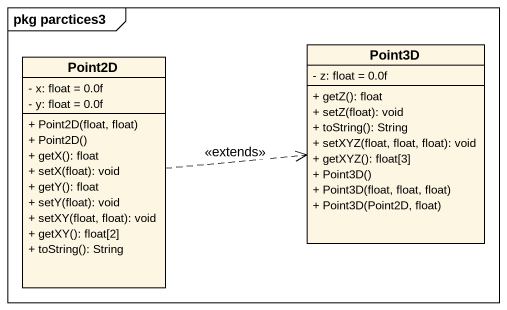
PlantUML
@startuml
mainframe pkg parctices3
hide circle
hide empty members
skinparam classAttributeIconSize 0
class Point2D {
  - x: float = 0.0f
  - y: float = 0.0f
  + Point2D(float, float)
  + Point2D()
  + getX(): float
  + setX(float): void
  + getY(): float
  + setY(float): void
  + setXY(float, float): void
  + getXY(): float[2]
  + toString(): String
}
class Point3D {
  - z: float = 0.0f
  + getZ(): float
  + setZ(float): void
  + toString(): String
  + setXYZ(float, float, float): void
  + getXYZ(): float[3]
  + Point3D()
  + Point3D(float, float, float)
  + Point3D(Point2D, float)
}
Point2D .right.> Point3D : <<extends>>
@enduml
